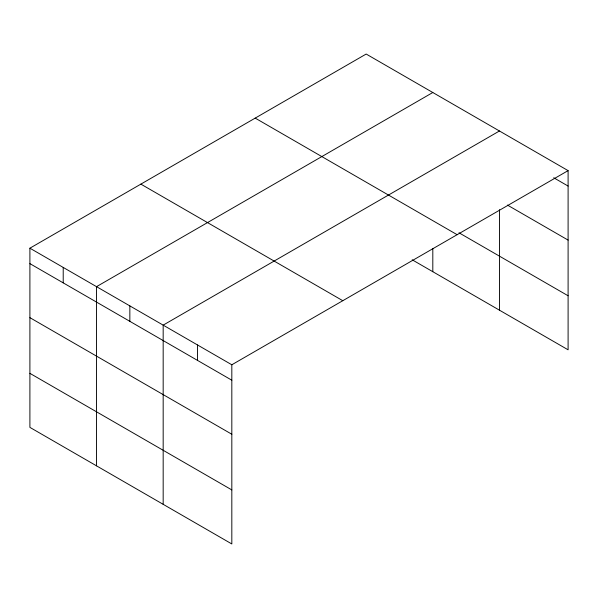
<?xml version="1.0" encoding="UTF-8"?>
<svg xmlns="http://www.w3.org/2000/svg" width="598" height="598" viewBox="0 0 598 598"><rect width="100%" height="100%" fill="white"/><g stroke="black" fill="none" stroke-linecap="round" stroke-linejoin="round"><path stroke-width="0.9" d="M412.186 259.794L568.1 349.808L568.1 170.624L366.178 54.044L29.9 248.192L29.9 427.376L231.822 543.956L231.822 364.773L29.9 248.192M432.81 92.511L96.532 286.659L96.532 465.849M499.45 130.984L163.172 325.133L163.172 504.323M231.822 364.773L568.1 170.624M553.733 177.763L568.1 186.06M507.425 205.069L568.1 240.097M458.987 232.779L568.1 295.771M255.204 118.112L457.126 234.693M140.874 184.124L342.796 300.704M29.9 263.628L231.822 380.208M29.9 317.665L231.822 434.245M29.9 373.339L231.822 489.919M499.45 209.741L499.45 310.175M432.81 248.409L432.81 271.701M197.497 344.949L197.497 360.392M129.848 305.899L129.848 321.335M63.216 267.426L63.216 282.861"/></g></svg>
